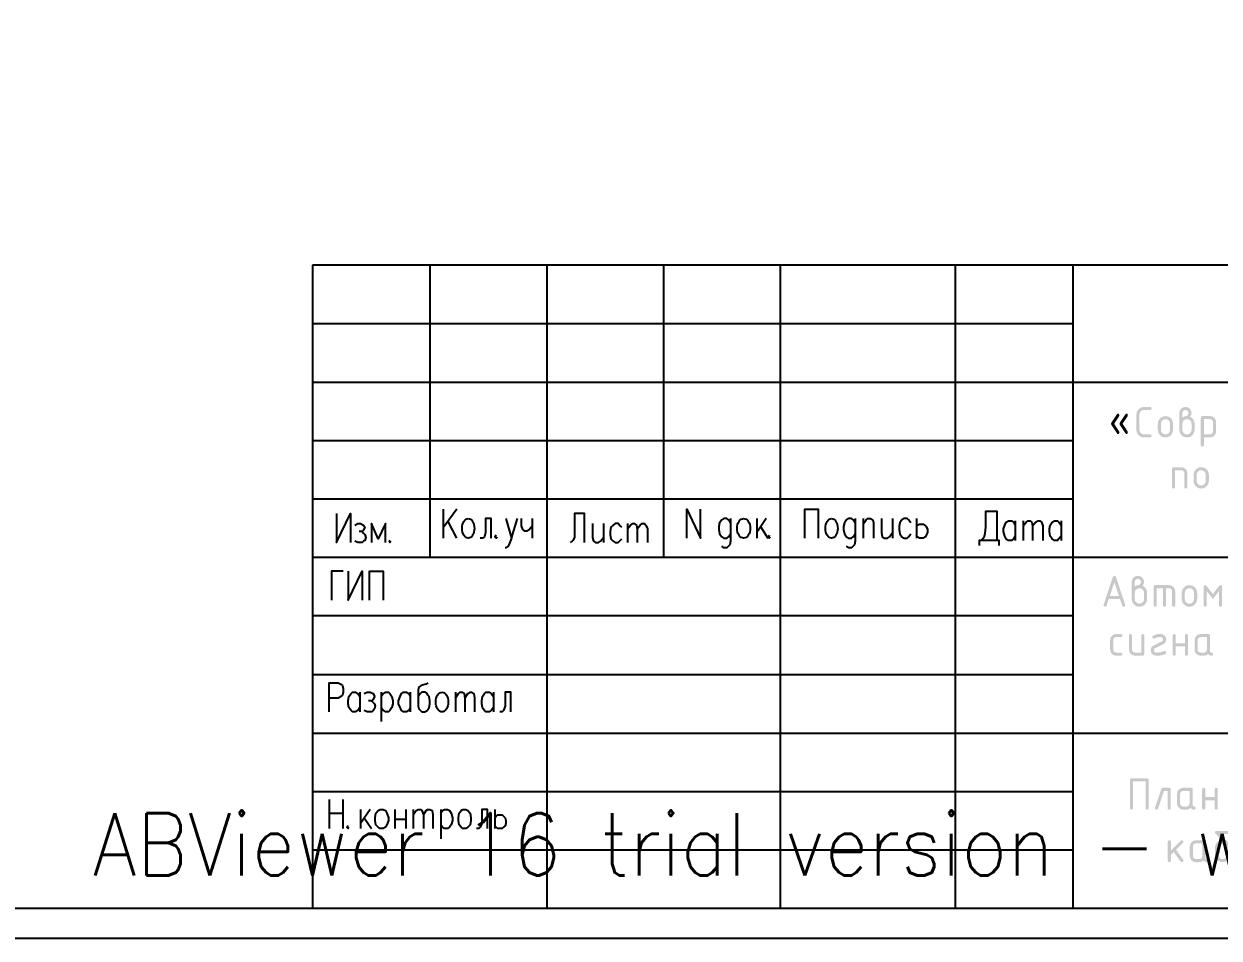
# Model space of a CAD drawing. Header units: millimetres. Extents: x 0 to 420, y 0 to 297.
# Drawn here: x 276.1 to 345.5, y 0 to 53 of the extents above; entities that cross this region are included whole.
import ezdxf

# ---------------------------------------------------------------- set-up
doc = ezdxf.new("R2010")
doc.units = ezdxf.units.MM
doc.layers.get('0').update_dxf_attribs({"linetype": 'CONTINUOUS'})
doc.styles.get("Standard").update_dxf_attribs({"font": 'STANDARD'})

# ---------------------------------------------------------------- blocks, each defined once
blk = doc.blocks.new('ABViewer')
at = {"color": 0, "true_color": 0x000001, "insert": (0, 0), "char_height": 0.05, "attachment_point": 1}
blk.add_mtext('ABViewer 16 trial version - www.cadsofttools.com', dxfattribs=at)

msp = doc.modelspace()

# ---------------------------------------------------------------- hatches: boundary and pattern name
at = {"true_color": 0x000007}
for points in [[(341.462755, 30.814858), (341.529246, 30.792603), (341.551501, 30.726113), (341.529246, 30.659416), (341.462755, 30.637367), (341.107773, 30.637367), (340.973414, 30.604363), (340.877916, 30.505627), (340.842087, 30.37113), (340.842087, 29.484225), (340.861517, 29.382181), (340.919808, 29.29626), (341.005522, 29.237969), (341.107773, 29.218539), (341.462755, 29.218539), (341.529246, 29.196284), (341.551501, 29.129793), (341.529246, 29.063096), (341.462755, 29.041048), (341.107773, 29.041048), (340.937103, 29.073363), (340.794131, 29.170583), (340.696911, 29.313555), (340.664596, 29.484225), (340.664596, 30.37113), (340.696911, 30.541387), (340.794131, 30.684772), (340.937103, 30.782268), (341.107773, 30.814858)], [(342.738994, 26.166333), (342.738994, 27.230178), (342.761043, 27.296669), (342.82774, 27.318924), (343.270917, 27.318924), (343.407343, 27.292948), (343.522271, 27.215296), (343.599924, 27.100849), (343.6259, 26.964493), (343.6259, 26.166333), (343.603644, 26.099636), (343.537154, 26.077587), (343.470457, 26.099636), (343.448408, 26.166333), (343.448408, 26.964493), (343.435593, 27.033395), (343.397145, 27.090721), (343.340026, 27.129168), (343.270917, 27.141984), (342.916486, 27.141984), (342.916486, 26.166333), (342.89423, 26.099636), (342.82774, 26.077587), (342.761043, 26.099636)], [(341.753545, 20.476655), (342.561627, 20.476655), (342.700119, 20.450335), (342.816288, 20.371924), (342.894698, 20.255756), (342.921019, 20.117263), (342.921019, 19.309181), (342.898419, 19.241726), (342.831171, 19.219333), (342.763716, 19.241726), (342.741323, 19.309181), (342.741323, 20.117263), (342.728231, 20.187405), (342.689509, 20.245145), (342.631769, 20.283868), (342.561627, 20.296959), (342.38193, 20.296959), (342.38193, 19.309181), (342.359331, 19.241726), (342.292082, 19.219333), (342.22511, 19.241726), (342.202785, 19.309181), (342.202785, 20.296959), (341.843393, 20.296959), (341.843393, 19.309181), (341.820793, 19.241726), (341.753545, 19.219333), (341.68609, 19.241726), (341.663697, 19.309181), (341.663697, 20.386807), (341.68609, 20.454055)], [(345.104786, 19.668574), (344.745393, 20.128287), (344.745393, 19.309181), (344.722794, 19.241726), (344.655545, 19.219333), (344.58809, 19.241726), (344.565697, 19.309181), (344.565697, 20.386807), (344.58809, 20.454055), (344.655545, 20.476655), (344.700263, 20.462255), (344.745393, 20.419329), (345.104786, 19.959615), (345.463627, 20.419329), (345.508551, 20.462255), (345.553475, 20.476655), (345.620723, 20.454055), (345.643323, 20.386807), (345.643323, 19.309181), (345.620723, 19.241726), (345.553475, 19.219333), (345.48602, 19.241726), (345.463627, 19.309181), (345.463627, 20.128287)], [(339.322393, 17.280803), (339.322393, 16.742265), (339.335622, 16.673501), (339.375309, 16.615486), (339.433325, 16.575798), (339.502089, 16.562569), (339.771082, 16.562569), (339.83833, 16.539969), (339.86093, 16.472721), (339.83833, 16.405266), (339.771082, 16.382873), (339.502089, 16.382873), (339.3627, 16.408918), (339.246876, 16.487053), (339.168741, 16.602877), (339.142697, 16.742265), (339.142697, 17.280803), (339.168741, 17.419984), (339.246876, 17.536015), (339.3627, 17.61415), (339.502089, 17.640195), (339.771082, 17.640195), (339.83833, 17.617595), (339.86093, 17.550347), (339.83833, 17.482892), (339.771082, 17.460499), (339.502089, 17.460499), (339.432636, 17.447339), (339.374758, 17.408133), (339.335346, 17.349842)], [(341.129932, 17.550347), (341.129932, 16.472721), (341.107332, 16.405266), (341.040084, 16.382873), (340.591395, 16.382873), (340.452006, 16.408918), (340.336182, 16.487053), (340.258047, 16.602877), (340.232002, 16.742265), (340.232002, 17.550347), (340.254395, 17.617595), (340.32185, 17.640195), (340.389099, 17.617595), (340.411698, 17.550347), (340.411698, 16.742265), (340.424928, 16.673501), (340.464615, 16.615486), (340.52263, 16.575798), (340.591395, 16.562569), (340.950236, 16.562569), (340.950236, 17.550347), (340.972629, 17.617595), (341.040084, 17.640195), (341.107332, 17.617595)], [(342.309533, 16.652417), (342.376781, 16.629817), (342.399381, 16.562569), (342.386703, 16.516336), (342.349221, 16.482092), (342.250811, 16.438683), (342.129148, 16.407678), (341.984127, 16.389074), (341.815644, 16.382873), (341.694583, 16.405679), (341.592953, 16.474375), (341.524258, 16.576005), (341.501451, 16.697066), (341.512631, 16.788636), (341.546238, 16.866564), (341.602375, 16.93085), (341.681148, 16.981493), (342.146373, 17.206389), (342.201219, 17.253793), (342.219685, 17.326002), (342.209763, 17.377334), (342.179997, 17.420811), (342.13652, 17.450577), (342.085188, 17.460499), (341.951381, 17.455676), (341.858088, 17.441757), (341.72304, 17.381675), (341.681148, 17.370651), (341.618309, 17.39766), (341.591299, 17.460499), (341.603013, 17.504665), (341.638704, 17.539323), (341.72583, 17.583454), (341.829287, 17.614977), (341.949073, 17.63389), (342.085188, 17.640195), (342.205973, 17.617113), (342.307328, 17.548142), (342.376299, 17.446787), (342.399381, 17.326002), (342.38803, 17.234122), (342.354044, 17.15609), (342.297527, 17.091908), (342.218582, 17.041575), (341.757215, 16.819435), (341.700165, 16.770653), (341.681148, 16.697066), (341.690794, 16.645251), (341.720284, 16.601705), (341.76383, 16.572215), (341.815644, 16.562569), (342.062106, 16.58324), (342.275909, 16.645251)], [(342.950597, 16.921961), (342.950597, 16.472721), (342.927997, 16.405266), (342.860749, 16.382873), (342.793294, 16.405266), (342.770901, 16.472721), (342.770901, 17.550347), (342.793294, 17.617595), (342.860749, 17.640195), (342.927997, 17.617595), (342.950597, 17.550347), (342.950597, 17.101658), (343.489134, 17.101658), (343.489134, 17.550347), (343.511527, 17.617595), (343.578982, 17.640195), (343.646231, 17.617595), (343.66883, 17.550347), (343.66883, 16.472721), (343.646231, 16.405266), (343.578982, 16.382873), (343.511527, 16.405266), (343.489134, 16.472721), (343.489134, 16.921961)], [(340.378894, 9.269169), (341.288399, 9.269169), (341.356612, 9.246431), (341.37935, 9.178219), (341.37935, 7.541109), (341.356612, 7.472896), (341.288399, 7.450159), (341.220187, 7.472896), (341.197449, 7.541109), (341.197449, 9.087268), (340.469845, 9.087268), (340.469845, 7.541109), (340.447107, 7.472896), (340.378894, 7.450159), (340.310681, 7.472896), (340.287944, 7.541109), (340.287944, 9.178219), (340.310681, 9.246431)], [(342.2024, 8.723466), (342.566202, 8.723466), (342.634415, 8.700728), (342.657152, 8.632515), (342.657152, 7.541109), (342.634415, 7.472896), (342.566202, 7.450159), (342.497989, 7.472896), (342.475251, 7.541109), (342.475251, 8.541565), (342.267443, 8.541565), (341.924036, 7.512446), (341.892272, 7.465593), (341.838598, 7.450159), (341.770385, 7.47331), (341.747647, 7.542763), (341.752057, 7.570324), (342.111449, 8.649052), (342.146589, 8.704862)], [(344.665078, 7.995862), (344.665078, 7.541109), (344.64234, 7.472896), (344.574127, 7.450159), (344.505914, 7.472896), (344.483177, 7.541109), (344.483177, 8.632515), (344.505914, 8.700728), (344.574127, 8.723466), (344.64234, 8.700728), (344.665078, 8.632515), (344.665078, 8.177763), (345.210781, 8.177763), (345.210781, 8.632515), (345.233518, 8.700728), (345.301731, 8.723466), (345.369944, 8.700728), (345.392682, 8.632515), (345.392682, 7.541109), (345.369944, 7.472896), (345.301731, 7.450159), (345.233518, 7.472896), (345.210781, 7.541109), (345.210781, 7.995862)], [(342.671263, 5.07727), (343.243424, 5.649432), (343.307916, 5.675339), (343.376129, 5.652601), (343.398867, 5.584388), (343.371306, 5.520999), (342.971675, 5.121368), (343.381228, 4.545348), (343.398867, 4.49188), (343.376129, 4.424425), (343.307916, 4.402032), (343.26499, 4.411609), (343.2324, 4.440617), (342.841037, 4.99073), (342.671263, 4.820955), (342.671263, 4.492982), (342.648525, 4.424769), (342.580312, 4.402032), (342.512099, 4.424769), (342.489362, 4.492982), (342.489362, 5.584388), (342.512099, 5.652601), (342.580312, 5.675339), (342.648525, 5.652601), (342.671263, 5.584388)]]:
    msp.add_hatch(color=0, dxfattribs=at).paths.add_polyline_path(points, flags=0)
h = msp.add_hatch(color=0, dxfattribs=at)
h.paths.add_polyline_path([(343.33566, 30.193639), (343.443561, 30.260129), (343.542366, 30.282384), (343.595214, 30.297749), (343.644341, 30.34412), (343.678585, 30.401998), (343.690092, 30.459876), (343.677276, 30.528984), (343.638829, 30.586104), (343.581709, 30.624551), (343.5126, 30.637367), (343.443974, 30.624276), (343.386923, 30.585553), (343.348476, 30.528089), (343.33566, 30.459876)], flags=0)
h.paths.add_polyline_path([(343.778837, 30.246004), (343.88846, 30.179789), (343.972865, 30.083396), (344.026953, 29.966469), (344.045074, 29.839207), (344.045074, 29.484225), (344.012484, 29.313072), (343.914988, 29.170032), (343.771603, 29.073294), (343.601346, 29.041048), (343.430194, 29.073363), (343.287153, 29.170583), (343.190415, 29.313555), (343.158169, 29.484225), (343.158169, 30.459876), (343.183869, 30.597404), (343.261246, 30.711781), (343.375761, 30.788951), (343.5126, 30.814858), (343.650129, 30.788882), (343.764506, 30.71123), (343.841676, 30.596301), (343.867583, 30.459876), (343.845328, 30.339091)], flags=0)
h.paths.add_polyline_path([(343.867583, 29.484225), (343.867583, 29.839207), (343.848153, 29.941251), (343.789862, 30.027172), (343.703872, 30.085738), (343.601346, 30.105444), (343.498407, 30.085738), (343.41283, 30.027172), (343.354815, 29.941251), (343.33566, 29.839207), (343.33566, 29.484225), (343.354815, 29.381285), (343.41283, 29.295709), (343.498407, 29.237694), (343.601346, 29.218539), (343.703872, 29.237969), (343.789862, 29.29626), (343.848153, 29.382181)], flags=0)
h = msp.add_hatch(color=0, dxfattribs=at)
h.paths.add_polyline_path([(341.911382, 29.484225), (341.911382, 29.839207), (341.943697, 30.009464), (342.040918, 30.152849), (342.183889, 30.249863), (342.354559, 30.282384), (342.526676, 30.250207), (342.669855, 30.153951), (342.766111, 30.011255), (342.798288, 29.839207), (342.798288, 29.484225), (342.765697, 29.313555), (342.668201, 29.170583), (342.524816, 29.073363), (342.354559, 29.041048), (342.183889, 29.073363), (342.040918, 29.170583), (341.943697, 29.313555)], flags=0)
h.paths.add_polyline_path([(342.620796, 29.484225), (342.620796, 29.839207), (342.60109, 29.941251), (342.542524, 30.027172), (342.456603, 30.085738), (342.354559, 30.105444), (342.252309, 30.085738), (342.166595, 30.027172), (342.108304, 29.941251), (342.088874, 29.839207), (342.088874, 29.484225), (342.108028, 29.381285), (342.166044, 29.295709), (342.25162, 29.237694), (342.354559, 29.218539), (342.456603, 29.237969), (342.542524, 29.29626), (342.60109, 29.382181)], flags=0)
h = msp.add_hatch(color=0, dxfattribs=at)
h.paths.add_polyline_path([(344.404956, 30.193639), (344.427004, 30.260129), (344.493701, 30.282384), (344.936878, 30.282384), (345.074407, 30.256477), (345.188784, 30.179307), (345.265954, 30.065206), (345.291861, 29.927953), (345.291861, 29.39603), (345.265954, 29.258709), (345.188784, 29.144125), (345.074407, 29.066748), (344.936878, 29.041048), (344.582447, 29.041048), (344.582447, 28.59787), (344.560192, 28.53138), (344.493701, 28.509125), (344.427004, 28.53138), (344.404956, 28.59787)], flags=0)
h.paths.add_polyline_path([(344.582447, 30.105444), (344.582447, 29.218539), (344.936878, 29.218539), (345.005091, 29.231355), (345.062555, 29.269802), (345.101278, 29.327128), (345.11437, 29.39603), (345.11437, 29.927953), (345.101554, 29.996855), (345.063107, 30.054181), (345.005987, 30.092628), (344.936878, 30.105444)], flags=0)
h = msp.add_hatch(color=0, dxfattribs=at)
h.paths.add_polyline_path([(343.985781, 26.520764), (343.985781, 26.875747), (344.018096, 27.046004), (344.115317, 27.189388), (344.258288, 27.286402), (344.428958, 27.318924), (344.601075, 27.286747), (344.744253, 27.190491), (344.840509, 27.047795), (344.872686, 26.875747), (344.872686, 26.520764), (344.840096, 26.350094), (344.7426, 26.207123), (344.599215, 26.109902), (344.428958, 26.077587), (344.258288, 26.109902), (344.115317, 26.207123), (344.018096, 26.350094)], flags=0)
h.paths.add_polyline_path([(344.695195, 26.520764), (344.695195, 26.875747), (344.675489, 26.977791), (344.616922, 27.063711), (344.531002, 27.122278), (344.428958, 27.141984), (344.326708, 27.122278), (344.240994, 27.063711), (344.182703, 26.977791), (344.163272, 26.875747), (344.163272, 26.520764), (344.182427, 26.417825), (344.240442, 26.332249), (344.326019, 26.274233), (344.428958, 26.255079), (344.531002, 26.274509), (344.616922, 26.3328), (344.675489, 26.418721)], flags=0)
h = msp.add_hatch(color=0, dxfattribs=at)
h.paths.add_polyline_path([(339.390082, 20.639815), (339.126601, 19.84827), (339.654114, 19.84827)], flags=0)
h.paths.add_polyline_path([(340.019019, 19.309181), (339.996419, 19.241726), (339.92917, 19.219333), (339.875082, 19.234629), (339.843732, 19.280518), (339.714197, 19.668574), (339.066519, 19.668574), (338.936983, 19.280518), (338.905219, 19.234629), (338.851545, 19.219333), (338.78409, 19.241726), (338.761697, 19.309181), (338.765555, 19.337845), (339.300785, 20.943535), (339.335098, 20.997623), (339.390082, 21.015744), (339.444997, 20.998381), (339.478828, 20.946291), (340.01516, 19.337845)], flags=0)
h = msp.add_hatch(color=0, dxfattribs=at)
h.paths.add_polyline_path([(340.573944, 20.386807), (340.683222, 20.454055), (340.783406, 20.476655), (340.83708, 20.492365), (340.887034, 20.539494), (340.921761, 20.597716), (340.933336, 20.656351), (340.920245, 20.726287), (340.881522, 20.784233), (340.823575, 20.822956), (340.75364, 20.836048), (340.684187, 20.822887), (340.626309, 20.783682), (340.586897, 20.725391), (340.573944, 20.656351)], flags=0)
h.paths.add_polyline_path([(341.022633, 20.439724), (341.133841, 20.372889), (341.219417, 20.275462), (341.273987, 20.156813), (341.292177, 20.027415), (341.292177, 19.668574), (341.259242, 19.494803), (341.160988, 19.349971), (341.015881, 19.251993), (340.843488, 19.219333), (340.669717, 19.252062), (340.524886, 19.350522), (340.426907, 19.495492), (340.394248, 19.668574), (340.394248, 20.656351), (340.420361, 20.795533), (340.498979, 20.911564), (340.614734, 20.989699), (340.75364, 21.015744), (340.892546, 20.989423), (341.008301, 20.911013), (341.086436, 20.794844), (341.112481, 20.656351), (341.089881, 20.533982)], flags=0)
h.paths.add_polyline_path([(341.112481, 19.668574), (341.112481, 20.027415), (341.092775, 20.130837), (341.034209, 20.218135), (340.947323, 20.277184), (340.843488, 20.296959), (340.738964, 20.277184), (340.652216, 20.218135), (340.593443, 20.130837), (340.573944, 20.027415), (340.573944, 19.668574), (340.593443, 19.56405), (340.652216, 19.477302), (340.738964, 19.418529), (340.843488, 19.399029), (340.947323, 19.418598), (341.034209, 19.477853), (341.092775, 19.564739)], flags=0)
h = msp.add_hatch(color=0, dxfattribs=at)
h.paths.add_polyline_path([(343.296248, 19.668574), (343.296248, 20.027415), (343.328976, 20.20029), (343.427437, 20.345466), (343.572407, 20.44372), (343.745488, 20.476655), (343.919466, 20.444065), (344.064091, 20.346568), (344.161587, 20.201874), (344.194178, 20.027415), (344.194178, 19.668574), (344.161243, 19.495492), (344.062988, 19.350522), (343.917881, 19.252062), (343.745488, 19.219333), (343.572407, 19.252062), (343.427437, 19.350522), (343.328976, 19.495492)], flags=0)
h.paths.add_polyline_path([(344.014482, 19.668574), (344.014482, 20.027415), (343.994707, 20.130837), (343.935658, 20.218135), (343.848428, 20.277184), (343.745488, 20.296959), (343.641653, 20.277184), (343.554768, 20.218135), (343.495512, 20.130837), (343.475944, 20.027415), (343.475944, 19.668574), (343.495443, 19.56405), (343.554217, 19.477302), (343.640964, 19.418529), (343.745488, 19.399029), (343.848428, 19.418598), (343.935658, 19.477853), (343.994707, 19.564739)], flags=0)
h = msp.add_hatch(color=0, dxfattribs=at)
h.paths.add_polyline_path([(344.758583, 17.460499), (344.399742, 17.460499), (344.330289, 17.447339), (344.272412, 17.408133), (344.233, 17.349842), (344.220046, 17.280803), (344.220046, 16.742265), (344.233275, 16.673501), (344.272963, 16.615486), (344.330978, 16.575798), (344.399742, 16.562569), (344.579438, 16.562569), (344.648203, 16.575523), (344.706218, 16.614935), (344.745423, 16.672812), (344.758583, 16.742265)], flags=0)
h.paths.add_polyline_path([(345.117976, 16.472721), (345.095376, 16.405266), (345.028128, 16.382873), (344.913957, 16.406575), (344.822524, 16.478233), (344.712144, 16.406575), (344.579438, 16.382873), (344.399742, 16.382873), (344.260354, 16.408918), (344.14453, 16.487053), (344.066395, 16.602877), (344.04035, 16.742265), (344.04035, 17.280803), (344.066395, 17.419984), (344.14453, 17.536015), (344.260354, 17.61415), (344.399742, 17.640195), (344.848431, 17.640195), (344.91568, 17.617595), (344.93828, 17.550347), (344.93828, 16.652417), (344.960673, 16.584962), (345.028128, 16.562569), (345.095376, 16.539969)], flags=0)
h = msp.add_hatch(color=0, dxfattribs=at)
h.paths.add_polyline_path([(343.751077, 8.541565), (343.387275, 8.541565), (343.316995, 8.528336), (343.258291, 8.488648), (343.218603, 8.429944), (343.205374, 8.359664), (343.205374, 7.813961), (343.218672, 7.744576), (343.258842, 7.685528), (343.317891, 7.645358), (343.387275, 7.63206), (343.569176, 7.63206), (343.639456, 7.645289), (343.698161, 7.684976), (343.737848, 7.743681), (343.751077, 7.813961)], flags=0)
h.paths.add_polyline_path([(344.114879, 7.541109), (344.092142, 7.472896), (344.023929, 7.450159), (343.908449, 7.474205), (343.816121, 7.546621), (343.703811, 7.474205), (343.569176, 7.450159), (343.387275, 7.450159), (343.246233, 7.476341), (343.128755, 7.555441), (343.049656, 7.672919), (343.023473, 7.813961), (343.023473, 8.359664), (343.049656, 8.500706), (343.128755, 8.618184), (343.246233, 8.697076), (343.387275, 8.723466), (343.842028, 8.723466), (343.910241, 8.700728), (343.932978, 8.632515), (343.932978, 7.72301), (343.955716, 7.654797), (344.023929, 7.63206), (344.092142, 7.609322)], flags=0)
h = msp.add_hatch(color=0, dxfattribs=at)
h.paths.add_polyline_path([(344.492792, 5.493438), (344.12899, 5.493438), (344.05871, 5.480209), (344.000005, 5.440521), (343.960318, 5.381817), (343.947089, 5.311537), (343.947089, 4.765834), (343.960387, 4.69645), (344.000557, 4.637401), (344.059606, 4.597231), (344.12899, 4.583933), (344.310891, 4.583933), (344.381171, 4.597162), (344.439875, 4.636849), (344.479563, 4.695554), (344.492792, 4.765834)], flags=0)
h.paths.add_polyline_path([(344.856594, 4.492982), (344.833856, 4.424769), (344.765643, 4.402032), (344.650164, 4.426078), (344.557835, 4.498494), (344.445525, 4.426078), (344.310891, 4.402032), (344.12899, 4.402032), (343.987948, 4.428214), (343.87047, 4.507314), (343.79137, 4.624792), (343.765188, 4.765834), (343.765188, 5.311537), (343.79137, 5.452579), (343.87047, 5.570057), (343.987948, 5.64895), (344.12899, 5.675339), (344.583742, 5.675339), (344.651955, 5.652601), (344.674693, 5.584388), (344.674693, 4.674883), (344.697431, 4.60667), (344.765643, 4.583933), (344.833856, 4.561195)], flags=0)
h = msp.add_hatch(color=0, dxfattribs=at)
h.paths.add_polyline_path([(346.134396, 5.220586), (346.134396, 4.856784), (346.101048, 4.68198), (346.001554, 4.534875), (345.854448, 4.435173), (345.679644, 4.402032), (345.50484, 4.435173), (345.357734, 4.534875), (345.258033, 4.68198), (345.224891, 4.856784), (345.224891, 5.220586), (345.239585, 5.348649), (345.283733, 5.458367), (345.357441, 5.549791), (345.460811, 5.622973), (345.555069, 5.662179), (345.642712, 5.675339), (345.243081, 6.07497), (345.224891, 6.128989), (345.247629, 6.19796), (345.315842, 6.221042), (346.0451, 6.221042), (346.113312, 6.198304), (346.13605, 6.130092), (346.113312, 6.061879), (346.0451, 6.039141), (345.52806, 6.039141), (345.985568, 5.558481), (346.097189, 5.395322)], flags=0)
h.paths.add_polyline_path([(345.952495, 4.856784), (345.952495, 5.220586), (345.932376, 5.325111), (345.872569, 5.413512), (345.784168, 5.473319), (345.679644, 5.493438), (345.574706, 5.473319), (345.486718, 5.413512), (345.426705, 5.325111), (345.406792, 5.220586), (345.406792, 4.856784), (345.426636, 4.751364), (345.486167, 4.663308), (345.574224, 4.603776), (345.679644, 4.583933), (345.784168, 4.603845), (345.872569, 4.663859), (345.932376, 4.751847)], flags=0)

# ---------------------------------------------------------------- linework, layer by layer
at = {"color": 0, "true_color": 0x000007}
for points in [[(0.211668, 0), (420.073667, 0), (420.073667, 296.925999), (0.211668, 296.925999)], [(7.239002, 1.735667), (418.338, 1.735667), (418.338, 295.190332), (7.239002, 295.190332)], [(296.799, 7.450667), (296.968334, 7.450667), (297.095334, 7.408333), (297.18, 7.239), (297.264667, 6.985), (297.264667, 6.815667), (297.18, 6.561667), (297.095334, 6.434667), (296.968334, 6.35), (296.799, 6.35), (296.672, 6.434667), (296.545, 6.561667), (296.502667, 6.815667), (296.502667, 6.985), (296.545, 7.239), (296.672, 7.408333)], [(301.582667, 7.450667), (301.752, 7.450667), (301.879, 7.408333), (302.006, 7.239), (302.048334, 6.985), (302.048334, 6.815667), (302.006, 6.561667), (301.879, 6.434667), (301.752, 6.35), (301.582667, 6.35), (301.498, 6.434667), (301.371, 6.561667), (301.328667, 6.815667), (301.328667, 6.985), (301.371, 7.239), (301.498, 7.408333)]]:
    msp.add_lwpolyline(points, close=True, dxfattribs=at)
for points in [[(418.338, 39.031333), (292.862001, 39.031333)], [(292.862001, 39.031333), (292.862001, 1.735667)], [(299.677667, 39.031333), (299.677667, 22.098)], [(306.451, 39.031333), (306.451, 1.735667)], [(313.224334, 39.031333), (313.224334, 22.098)], [(319.997667, 39.031333), (319.997667, 1.735667)], [(330.157667, 39.031333), (330.157667, 1.735667)], [(336.973334, 39.031333), (336.973334, 1.735667)], [(292.862001, 35.644667), (336.973334, 35.644667)], [(292.862001, 32.258), (336.973334, 32.258)], [(336.973334, 32.258), (418.338, 32.258)], [(292.862001, 28.871333), (336.973334, 28.871333)], [(292.862001, 25.484667), (336.973334, 25.484667)], [(294.259001, 24.638), (294.259001, 22.944667), (295.063334, 24.638), (295.063334, 22.944667)], [(301.244, 24.892), (300.439667, 23.791333)], [(300.439667, 24.892), (300.439667, 23.198667)], [(303.233667, 23.198667), (303.233667, 24.341667), (302.895, 24.341667), (302.895, 23.537333), (302.852667, 23.283333), (302.725667, 23.198667), (302.598667, 23.198667)], [(304.080334, 24.341667), (304.419, 23.198667), (304.757667, 24.341667)], [(304.969334, 24.341667), (304.969334, 23.918333), (305.054, 23.706667), (305.138667, 23.622), (305.308, 23.622), (305.435, 23.706667), (305.604334, 23.918333)], [(305.604334, 24.341667), (305.604334, 23.198667)], [(308.652334, 22.944667), (308.652334, 24.638), (308.059667, 24.638), (308.059667, 23.241), (307.975, 23.071667), (307.932667, 23.029333), (307.805667, 22.944667)], [(314.579, 23.198667), (314.579, 24.892), (315.383334, 23.198667), (315.383334, 24.892)], [(317.119, 24.087667), (317.076667, 24.172333), (316.992, 24.257), (316.907334, 24.341667), (316.738, 24.341667), (316.611, 24.257), (316.484, 24.087667), (316.441667, 23.876), (316.441667, 23.706667), (316.484, 23.452667), (316.611, 23.283333), (316.738, 23.198667), (316.907334, 23.198667), (316.992, 23.283333), (317.119, 23.452667)], [(317.119, 24.341667), (317.119, 23.029333), (317.076667, 22.817667), (316.992, 22.733), (316.907334, 22.648333), (316.738, 22.648333), (316.611, 22.733)], [(318.643, 24.341667), (318.643, 23.198667)], [(319.193334, 24.341667), (318.643, 23.537333)], [(321.437, 23.198667), (321.437, 24.892), (322.199, 24.892), (322.199, 23.198667)], [(324.358, 24.087667), (324.315667, 24.172333), (324.231, 24.257), (324.146334, 24.341667), (323.977, 24.341667), (323.85, 24.257), (323.723, 24.087667), (323.680667, 23.876), (323.680667, 23.706667), (323.723, 23.452667), (323.85, 23.283333), (323.977, 23.198667), (324.146334, 23.198667), (324.231, 23.283333), (324.358, 23.452667)], [(324.358, 24.341667), (324.358, 23.029333), (324.315667, 22.817667), (324.231, 22.733), (324.146334, 22.648333), (323.977, 22.648333), (323.85, 22.733)], [(324.823667, 24.341667), (324.823667, 23.198667)], [(324.823667, 24.003), (324.993, 24.257), (325.077667, 24.341667), (325.247, 24.341667), (325.374, 24.257), (325.416334, 24.087667), (325.416334, 23.198667)], [(325.882, 24.341667), (325.882, 23.537333), (325.924334, 23.283333), (326.051334, 23.198667), (326.220667, 23.198667), (326.347667, 23.283333), (326.517, 23.537333)], [(326.517, 24.341667), (326.517, 23.198667)], [(327.575334, 24.087667), (327.448334, 24.257), (327.363667, 24.341667), (327.194334, 24.341667), (327.067334, 24.257), (326.940334, 24.087667), (326.898, 23.876), (326.898, 23.706667), (326.940334, 23.452667), (327.067334, 23.283333), (327.194334, 23.198667), (327.363667, 23.198667), (327.448334, 23.283333), (327.575334, 23.452667)], [(327.914, 24.341667), (327.914, 23.198667)], [(331.681667, 23.071667), (331.851, 23.325667), (331.893334, 23.495), (331.935667, 23.833667), (331.935667, 24.765), (332.570667, 24.765), (332.570667, 23.071667)], [(295.317334, 23.960667), (295.486667, 24.045333), (295.656, 24.045333), (295.825334, 23.960667), (295.91, 23.833667), (295.825334, 23.664333), (295.740667, 23.579667), (295.571334, 23.579667)], [(295.740667, 23.579667), (295.825334, 23.495), (295.91, 23.410333), (295.952334, 23.241), (295.91, 23.071667), (295.825334, 23.029333), (295.740667, 22.944667), (295.486667, 22.944667), (295.317334, 23.029333)], [(297.095334, 22.944667), (297.095334, 24.045333), (296.672, 23.156333), (296.291, 24.045333), (296.291, 22.944667)], [(301.244, 23.198667), (300.736, 24.172333)], [(309.118, 24.045333), (309.118, 23.241), (309.160334, 23.029333), (309.287334, 22.944667), (309.456667, 22.944667), (309.583667, 23.029333), (309.753, 23.241)], [(309.753, 24.045333), (309.753, 22.944667)], [(310.811334, 23.833667), (310.684334, 23.960667), (310.599667, 24.045333), (310.430334, 24.045333), (310.303334, 23.960667), (310.176334, 23.833667), (310.134, 23.579667), (310.134, 23.410333), (310.176334, 23.156333), (310.303334, 23.029333), (310.430334, 22.944667), (310.599667, 22.944667), (310.684334, 23.029333), (310.811334, 23.156333)], [(311.15, 24.045333), (311.15, 22.944667)], [(311.15, 23.749), (311.319334, 23.960667), (311.446334, 24.045333), (311.531, 24.045333), (311.658, 23.960667), (311.700334, 23.749), (311.700334, 22.944667)], [(311.700334, 23.749), (311.869667, 23.960667), (311.996667, 24.045333), (312.123667, 24.045333), (312.208334, 23.960667), (312.293, 23.749), (312.293, 22.944667)], [(318.854667, 23.876), (319.278, 23.198667)], [(327.914, 23.876), (327.956334, 23.918333), (328.083334, 24.003), (328.252667, 24.003), (328.295, 24.003), (328.422, 23.918333), (328.464334, 23.876), (328.549, 23.706667), (328.549, 23.537333), (328.464334, 23.368), (328.422, 23.283333), (328.295, 23.198667), (328.083334, 23.198667), (327.956334, 23.283333), (327.914, 23.368)], [(333.629, 23.325667), (333.544334, 23.156333), (333.417334, 23.071667), (333.248, 23.071667), (333.121, 23.156333), (333.078667, 23.241), (333.036334, 23.325667), (332.951667, 23.579667), (332.951667, 23.749), (333.036334, 23.960667), (333.121, 24.13), (333.248, 24.214667), (333.417334, 24.214667), (333.544334, 24.13), (333.629, 23.960667)], [(333.629, 24.214667), (333.629, 23.071667)], [(334.094667, 24.214667), (334.094667, 23.071667)], [(334.094667, 23.918333), (334.264, 24.13), (334.391, 24.214667), (334.475667, 24.214667), (334.602667, 24.13), (334.645, 23.918333), (334.645, 23.071667)], [(334.645, 23.918333), (334.814334, 24.13), (334.941334, 24.214667), (335.068334, 24.214667), (335.153, 24.13), (335.237667, 23.918333), (335.237667, 23.071667)], [(336.296, 23.325667), (336.169, 23.156333), (336.084334, 23.071667), (335.915, 23.071667), (335.788, 23.156333), (335.745667, 23.241), (335.661, 23.325667), (335.618667, 23.579667), (335.618667, 23.749), (335.661, 23.960667), (335.788, 24.13), (335.915, 24.214667), (336.084334, 24.214667), (336.169, 24.13), (336.296, 23.960667)], [(336.296, 24.214667), (336.296, 23.071667)], [(297.349334, 23.071667), (297.307, 23.029333), (297.349334, 22.944667), (297.434, 23.029333)], [(303.53, 23.368), (303.445334, 23.283333), (303.53, 23.198667), (303.572334, 23.283333)], [(304.419, 23.198667), (304.292, 22.902333), (304.207334, 22.733), (304.080334, 22.648333), (304.038, 22.648333)], [(319.362667, 23.368), (319.320334, 23.283333), (319.362667, 23.198667), (319.447334, 23.283333)], [(332.697667, 22.775333), (332.697667, 23.071667), (331.554667, 23.071667), (331.554667, 22.775333)], [(292.862001, 22.098), (418.338, 22.098)], [(294.640001, 21.293667), (293.962667, 21.293667), (293.962667, 19.600333)], [(294.936334, 21.293667), (294.936334, 19.600333), (295.740667, 21.293667), (295.740667, 19.600333)], [(296.164, 19.600333), (296.164, 21.293667), (296.968334, 21.293667), (296.968334, 19.600333)], [(292.862001, 18.711333), (336.973334, 18.711333)], [(292.862001, 15.282333), (336.973334, 15.282333)], [(293.835667, 13.123333), (293.835667, 14.816667), (294.343667, 14.816667), (294.513001, 14.732), (294.597667, 14.647333), (294.640001, 14.478), (294.640001, 14.266333), (294.597667, 14.097), (294.513001, 14.012333), (294.343667, 13.927667), (293.835667, 13.927667)], [(299.550667, 14.816667), (299.466, 14.732), (299.169667, 14.647333), (299.042667, 14.562667), (299.000334, 14.393333), (299.000334, 13.462), (299.042667, 13.292667), (299.127334, 13.208), (299.212, 13.123333), (299.381334, 13.123333), (299.508334, 13.208), (299.635334, 13.377333), (299.677667, 13.589), (299.677667, 13.758333), (299.635334, 14.012333), (299.550667, 14.097), (299.508334, 14.181667), (299.381334, 14.266333), (299.212, 14.266333), (299.127334, 14.181667), (299.000334, 14.012333)], [(295.613667, 13.377333), (295.486667, 13.208), (295.359667, 13.123333), (295.190334, 13.123333), (295.105667, 13.208), (295.021001, 13.292667), (294.978667, 13.377333), (294.936334, 13.589), (294.936334, 13.758333), (294.978667, 14.012333), (295.105667, 14.181667), (295.190334, 14.266333), (295.359667, 14.266333), (295.486667, 14.181667), (295.613667, 14.012333)], [(295.613667, 14.266333), (295.613667, 13.123333)], [(295.867667, 14.181667), (296.037, 14.266333), (296.206334, 14.266333), (296.375667, 14.181667), (296.460334, 14.012333), (296.375667, 13.843), (296.291, 13.758333), (296.121667, 13.758333)], [(296.841334, 14.266333), (296.841334, 12.573)], [(296.841334, 14.012333), (296.968334, 14.181667), (297.095334, 14.266333), (297.264667, 14.266333), (297.349334, 14.181667), (297.476334, 14.012333), (297.518667, 13.758333), (297.518667, 13.589), (297.476334, 13.377333), (297.349334, 13.208), (297.264667, 13.123333), (297.095334, 13.123333), (296.968334, 13.208), (296.841334, 13.377333)], [(298.534667, 13.377333), (298.45, 13.208), (298.323, 13.123333), (298.153667, 13.123333), (298.026667, 13.208), (297.984334, 13.292667), (297.942, 13.377333), (297.857334, 13.589), (297.857334, 13.758333), (297.942, 14.012333), (298.026667, 14.181667), (298.153667, 14.266333), (298.323, 14.266333), (298.45, 14.181667), (298.534667, 14.012333)], [(298.534667, 14.266333), (298.534667, 13.123333)], [(301.159334, 14.266333), (301.159334, 13.123333)], [(301.159334, 13.927667), (301.328667, 14.181667), (301.413334, 14.266333), (301.540334, 14.266333), (301.667334, 14.181667), (301.709667, 13.927667), (301.709667, 13.123333)], [(301.709667, 13.927667), (301.879, 14.181667), (302.006, 14.266333), (302.090667, 14.266333), (302.217667, 14.181667), (302.26, 13.927667), (302.26, 13.123333)], [(303.360667, 13.377333), (303.233667, 13.208), (303.106667, 13.123333), (302.937334, 13.123333), (302.852667, 13.208), (302.768, 13.292667), (302.725667, 13.377333), (302.683334, 13.589), (302.683334, 13.758333), (302.725667, 14.012333), (302.852667, 14.181667), (302.937334, 14.266333), (303.106667, 14.266333), (303.233667, 14.181667), (303.360667, 14.012333)], [(303.360667, 14.266333), (303.360667, 13.123333)], [(304.376667, 13.123333), (304.376667, 14.266333), (304.038, 14.266333), (304.038, 13.462), (303.953334, 13.208), (303.868667, 13.123333), (303.741667, 13.123333)], [(296.291, 13.758333), (296.375667, 13.673667), (296.460334, 13.589), (296.502667, 13.462), (296.460334, 13.292667), (296.375667, 13.208), (296.291, 13.123333), (296.037, 13.123333), (295.867667, 13.208)], [(292.862001, 11.895667), (336.973334, 11.895667)], [(336.973334, 11.895667), (418.338, 11.895667)], [(292.862001, 8.509), (336.973334, 8.509)], [(293.835667, 8.043333), (293.835667, 6.35)], [(294.640001, 6.35), (294.640001, 8.043333)], [(293.835667, 7.239), (294.640001, 7.239)], [(295.656, 7.450667), (295.656, 6.35)], [(296.206334, 7.450667), (295.656, 6.646333)], [(295.867667, 6.985), (296.291, 6.35)], [(297.645667, 7.450667), (297.645667, 6.35)], [(298.280667, 7.450667), (298.280667, 6.35)], [(298.704, 7.450667), (298.704, 6.35)], [(298.704, 7.154333), (298.873334, 7.408333), (299.000334, 7.450667), (299.127334, 7.450667), (299.212, 7.408333), (299.296667, 7.154333), (299.296667, 6.35)], [(299.296667, 7.154333), (299.466, 7.408333), (299.550667, 7.450667), (299.677667, 7.450667), (299.804667, 7.408333), (299.847, 7.154333), (299.847, 6.35)], [(300.312667, 7.450667), (300.312667, 5.757333)], [(300.312667, 7.239), (300.397334, 7.408333), (300.524334, 7.450667), (300.693667, 7.450667), (300.820667, 7.408333), (300.905334, 7.239), (300.99, 6.985), (300.99, 6.815667), (300.905334, 6.561667), (300.820667, 6.434667), (300.693667, 6.35), (300.524334, 6.35), (300.397334, 6.434667), (300.312667, 6.561667)], [(303.022, 6.35), (303.022, 7.450667), (302.683334, 7.450667), (302.683334, 6.646333), (302.598667, 6.434667), (302.514, 6.35), (302.387, 6.35)], [(303.445334, 7.450667), (303.445334, 6.35)], [(303.445334, 6.985), (303.53, 7.069667), (303.614667, 7.154333), (303.784, 7.154333), (303.868667, 7.154333), (303.953334, 7.069667), (304.038, 6.985), (304.080334, 6.815667), (304.080334, 6.646333), (304.038, 6.519333), (303.953334, 6.434667), (303.868667, 6.35), (303.614667, 6.35), (303.53, 6.434667), (303.445334, 6.519333)], [(294.936334, 6.519333), (294.851667, 6.434667), (294.936334, 6.35), (294.978667, 6.434667)], [(297.645667, 6.900333), (298.280667, 6.900333)], [(292.862001, 5.122333), (336.973334, 5.122333)], [(292.862001, 1.735667), (418.338, 1.735667)]]:
    msp.add_lwpolyline(points, dxfattribs=at)
for centre, ratio in [((301.900167, 23.770167), 0.62963), ((317.881, 23.770167), 0.666667), ((322.982167, 23.770167), 0.62963), ((300.376167, 13.694833), 0.62963)]:
    msp.add_ellipse(centre, major_axis=(0, 0.5715), ratio=ratio, start_param=0, end_param=6.283185, dxfattribs=at)

# ---------------------------------------------------------------- block references
at = {"color": 0, "true_color": 0x000000, "xscale": 72.47926, "yscale": 72.47926}
msp.add_blockref('ABViewer', (280.119667, 7.247926), dxfattribs=at)

# ---------------------------------------------------------------- texts
at = {"color": 0, "true_color": 0x000007, "insert": (339.090034, 31.025521), "char_height": 1.984469, "width": 1.1024828, "attachment_point": 1}
msp.add_mtext('«', dxfattribs=at)

doc.saveas('drawing.dxf')
